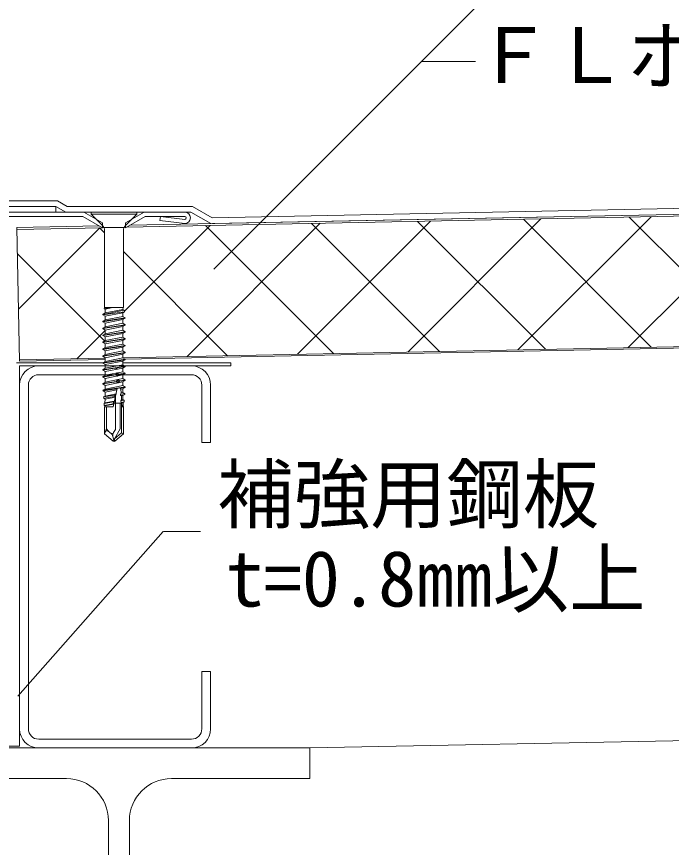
# Model space of a CAD drawing. Units: millimetres, scale not verified. Extents: x -675 to 675, y -471 to 460.
# Drawn here: x 272.7 to 444, y -87.8 to 129.7 of the extents above; entities that cross this region are included whole.
import ezdxf
from ezdxf.enums import TextEntityAlignment as Align

# ---------------------------------------------------------------- set-up
doc = ezdxf.new("R2010")
doc.units = ezdxf.units.MM
doc.header["$LTSCALE"] = 5
for name, color, linetype, lineweight in [('1-3_断熱材', 7, 'Continuous', 9), ('1-4_リベットルーフ', 7, 'Continuous', 9), ('1-5_ＦＬ鋼板・ディスク', 7, 'Continuous', 9), ('1-6_アンカー類', 7, 'Continuous', 9), ('1-8_下地など', 7, 'Continuous', 9), ('1-9_下地鋼板', 7, 'Continuous', 9), ('E-0', 7, 'Continuous', 9)]:
    doc.layers.add(name, color=color, linetype=linetype, lineweight=lineweight)
doc.styles.add('ＭＳ ゴシック', font='')
doc.styles.get('ＭＳ ゴシック').set_extended_font_data('MS Gothic')

msp = doc.modelspace()

# ---------------------------------------------------------------- linework, layer by layer
at = {"layer": '1-3_断熱材'}
for p, q in [((301.447, 74.541), (499.842, 78.509)), ((302.344, 75.06), (499.832, 79.009)), ((346.173, 41.279), (381.027, 76.133)), ((375.035, 41.856), (409.889, 76.71)), ((403.896, 42.434), (438.75, 77.288)), ((405.3, 76.619), (438.787, 43.131)), ((432.758, 43.011), (467.612, 77.865)), ((433.03, 77.173), (466.517, 43.686)), ((272.705, 74.467), (294.278, 74.898)), ((273.405, 39.474), (272.705, 74.467)), ((272.715, 73.967), (295.115, 74.415)), ((273.133, 53.092), (294.443, 74.401)), ((294.381, 74.4), (295.711, 73.07)), ((295.171, 74.416), (295.54, 74.423)), ((300.853, 74.53), (301.171, 74.536)), ((300.882, 52.556), (323.304, 74.979)), ((317.312, 40.702), (352.166, 75.556)), ((322.111, 74.955), (355.598, 41.468)), ((349.841, 75.509), (383.328, 42.022)), ((377.57, 76.064), (411.057, 42.577)), ((272.841, 67.656), (295.724, 44.773)), ((300.631, 68.15), (327.868, 40.913)), ((288.45, 40.125), (295.871, 47.546)), ((300.471, 40.365), (499.825, 44.352)), ((301.003, 40.026), (499.832, 44.002)), ((273.398, 39.824), (295.871, 40.273)), ((273.405, 39.474), (295.871, 39.923))]:
    msp.add_line(p, q, dxfattribs=at)
at = {"layer": '1-4_リベットルーフ'}
for p, q in [((283.347, 81.482), (244.617, 81.482)), ((283.347, 81.482), (285.945, 79.982)), ((323.876, 76.99), (499.802, 80.509)), ((238.559, 79.982), (282.945, 79.982)), ((282.945, 78.482), (238.559, 78.482)), ((282.945, 79.982), (282.945, 78.482)), ((282.945, 79.982), (285.544, 78.482)), ((285.544, 78.482), (316.671, 78.482)), ((285.945, 79.982), (318.694, 79.982)), ((318.694, 79.982), (323.876, 76.99)), ((323.906, 75.491), (499.832, 79.009))]:
    msp.add_line(p, q, dxfattribs=at)
msp.add_lwpolyline([(316.671, 78.482), (318.292, 78.482), (323.515, 75.467)], dxfattribs=at)
at = {"layer": '1-5_ＦＬ鋼板・ディスク'}
for p, q in [((238.559, 78.482), (316.671, 78.482)), ((295.171, 75.653), (290.27, 78.482)), ((301.171, 75.653), (306.073, 78.482)), ((238.559, 77.382), (289.975, 77.382)), ((295.171, 74.382), (289.975, 77.382)), ((301.171, 74.382), (306.367, 77.382)), ((306.367, 77.382), (316.671, 77.382)), ((310.306, 77.374), (310.171, 76.282)), ((316.671, 75.482), (310.171, 76.282)), ((316.717, 76.585), (310.306, 77.374)), ((295.171, 75.653), (295.171, 74.382)), ((301.171, 75.653), (301.171, 74.382))]:
    msp.add_line(p, q, dxfattribs=at)
for radius, start in [(1.5, 270), (0.4, 276.59439)]:
    msp.add_arc((316.671, 76.982), radius, start, 90, dxfattribs=at)
at = {"layer": '1-6_アンカー類'}
for p, q in [((292.171, 78.482), (304.171, 78.482)), ((292.171, 78.482), (292.171, 77.982)), ((292.171, 77.982), (295.125, 75.028)), ((304.171, 77.982), (301.217, 75.028)), ((300.631, 74.442), (295.711, 74.442)), ((295.711, 73.614), (295.711, 53.482)), ((300.631, 73.614), (300.631, 53.482)), ((300.815, 52.804), (295.221, 51.722)), ((300.921, 52.412), (295.221, 51.622)), ((295.633, 53.195), (295.822, 53.086)), ((300.631, 53.482), (295.711, 53.482)), ((297.854, 53.482), (295.822, 53.086)), ((295.822, 53.086), (295.857, 52.089)), ((295.857, 52.089), (300.517, 52.976)), ((300.921, 52.412), (300.488, 52.162)), ((300.534, 53.482), (300.517, 52.976)), ((295.221, 51.622), (295.871, 51.247)), ((301.121, 50.817), (295.221, 49.912)), ((301.121, 50.717), (295.221, 49.812)), ((300.488, 52.162), (295.871, 51.247)), ((295.871, 51.247), (295.871, 50.288)), ((295.871, 50.288), (300.471, 51.193)), ((300.471, 50.342), (295.871, 49.437)), ((300.488, 52.162), (300.471, 51.672)), ((300.471, 51.672), (300.471, 51.193)), ((301.121, 50.717), (300.471, 50.342)), ((300.471, 50.342), (300.471, 49.383)), ((295.221, 49.812), (295.871, 49.437)), ((301.121, 49.007), (295.221, 48.102)), ((301.121, 48.907), (295.221, 48.002)), ((295.221, 48.002), (295.871, 47.627)), ((295.871, 49.437), (295.871, 48.478)), ((295.871, 48.478), (300.471, 49.383)), ((300.471, 48.532), (295.871, 47.627)), ((301.121, 48.907), (300.471, 48.532)), ((300.471, 48.532), (300.471, 47.573)), ((301.121, 47.197), (295.221, 46.292)), ((301.121, 47.097), (295.221, 46.192)), ((295.221, 46.192), (295.871, 45.817)), ((295.871, 47.627), (295.871, 46.668)), ((295.871, 46.668), (300.471, 47.573)), ((300.471, 46.722), (295.871, 45.817)), ((295.871, 45.817), (295.871, 44.858)), ((295.871, 44.858), (300.471, 45.763)), ((301.121, 47.097), (300.471, 46.722)), ((300.471, 46.722), (300.471, 45.763)), ((301.121, 45.387), (295.221, 44.482)), ((301.121, 45.287), (295.221, 44.382)), ((295.221, 44.382), (295.871, 44.007)), ((301.121, 43.577), (295.221, 42.672)), ((300.471, 44.912), (295.871, 44.007)), ((295.871, 44.007), (295.871, 43.048)), ((295.871, 43.048), (300.471, 43.953)), ((301.121, 45.287), (300.471, 44.912)), ((300.471, 44.912), (300.471, 43.953)), ((301.121, 43.477), (295.221, 42.572)), ((295.221, 42.572), (295.871, 42.197)), ((301.121, 41.767), (295.221, 40.862)), ((301.121, 41.667), (295.221, 40.762)), ((300.471, 43.102), (295.871, 42.197)), ((295.871, 42.197), (295.871, 41.238)), ((295.871, 41.238), (300.471, 42.143)), ((301.121, 43.477), (300.471, 43.102)), ((300.471, 43.102), (300.471, 42.143)), ((301.121, 41.667), (300.471, 41.292)), ((295.221, 40.762), (295.871, 40.387)), ((301.121, 39.957), (295.221, 39.052)), ((301.121, 39.857), (295.221, 38.952)), ((300.471, 41.292), (295.871, 40.387)), ((295.871, 40.387), (295.871, 39.428)), ((295.871, 39.428), (300.471, 40.333)), ((300.471, 39.482), (295.871, 38.577)), ((300.471, 41.292), (300.471, 40.333)), ((301.121, 39.857), (300.471, 39.482)), ((300.471, 39.482), (300.471, 38.523)), ((295.221, 38.952), (295.871, 38.577)), ((301.121, 38.147), (295.221, 37.242)), ((301.121, 38.047), (295.221, 37.142)), ((295.221, 37.142), (295.871, 36.767)), ((295.871, 38.577), (295.871, 37.618)), ((295.871, 37.618), (300.471, 38.523)), ((300.471, 37.672), (295.871, 36.767)), ((298.974, 37.482), (298.662, 37.482)), ((298.861, 37.355), (298.846, 37.482)), ((301.121, 38.047), (300.471, 37.672)), ((300.471, 37.672), (300.471, 36.713)), ((298.624, 35.954), (295.221, 35.432)), ((298.636, 35.856), (295.221, 35.332)), ((295.221, 35.332), (295.871, 34.957)), ((295.871, 36.767), (295.871, 35.808)), ((295.871, 35.808), (300.471, 36.713)), ((300.471, 35.862), (295.871, 34.957)), ((295.871, 34.957), (295.871, 33.998)), ((295.871, 33.998), (300.471, 34.903)), ((298.636, 35.856), (298.624, 35.954)), ((299.07, 35.587), (298.972, 36.418)), ((301.121, 36.337), (299.415, 36.076)), ((299.427, 35.977), (299.415, 36.076)), ((301.121, 36.237), (299.427, 35.977)), ((301.121, 36.237), (300.471, 35.862)), ((300.471, 35.862), (300.471, 34.903)), ((298.835, 34.177), (295.221, 33.622)), ((298.846, 34.078), (295.221, 33.522)), ((295.221, 33.522), (295.871, 33.147)), ((295.866, 32.185), (300.471, 33.093)), ((300.471, 34.052), (295.871, 33.147)), ((295.871, 33.147), (295.871, 32.482)), ((298.846, 34.078), (298.835, 34.177)), ((299.28, 33.818), (299.182, 34.649)), ((301.121, 32.717), (299.497, 32.475)), ((301.121, 34.527), (299.626, 34.298)), ((299.638, 34.2), (299.626, 34.298)), ((301.121, 34.427), (299.638, 34.2)), ((301.121, 34.427), (300.471, 34.052)), ((300.471, 34.052), (300.471, 33.093)), ((299.435, 32.466), (295.279, 31.845)), ((299.012, 32.275), (295.294, 31.67)), ((295.294, 31.67), (295.851, 31.349)), ((298.429, 30.589), (295.433, 30.125)), ((295.851, 31.349), (295.834, 30.356)), ((295.834, 30.356), (298.708, 30.92)), ((298.939, 31.947), (295.851, 31.349)), ((295.871, 32.482), (295.866, 32.185)), ((297.937, 27.482), (299.016, 32.29)), ((298.356, 30.263), (298.429, 30.589)), ((298.708, 30.92), (298.429, 30.589)), ((299.74, 32.393), (299.734, 32.476)), ((301.121, 32.617), (299.74, 32.393)), ((299.959, 32.145), (299.74, 32.393)), ((300.031, 31.18), (299.858, 30.81)), ((300.987, 30.985), (299.858, 30.81)), ((299.879, 30.527), (299.858, 30.81)), ((300.962, 30.716), (299.879, 30.527)), ((299.879, 30.527), (300.091, 30.373)), ((300.475, 32.245), (299.959, 32.145)), ((300.031, 31.18), (299.959, 32.145)), ((300.031, 31.18), (300.492, 31.27)), ((300.507, 30.453), (300.091, 30.373)), ((301.121, 32.617), (300.475, 32.245)), ((300.475, 32.245), (300.492, 31.27)), ((300.962, 30.716), (300.507, 30.453)), ((300.507, 30.453), (300.524, 29.442)), ((298.356, 30.263), (295.466, 29.761)), ((295.466, 29.761), (295.82, 29.557)), ((298.029, 28.805), (295.588, 28.404)), ((297.91, 28.273), (295.638, 27.852)), ((295.82, 29.557), (295.802, 28.528)), ((295.802, 28.528), (298.279, 29.007)), ((298.518, 30.072), (295.82, 29.557)), ((297.91, 28.273), (298.029, 28.805)), ((297.91, 28.273), (298.098, 28.2)), ((298.029, 28.805), (298.279, 29.007)), ((298.162, 28.482), (300.232, 28.482)), ((298.356, 30.263), (298.518, 30.072)), ((298.571, 21.629), (298.571, 30.309)), ((299.821, 21.731), (299.821, 28.482)), ((300.166, 29.373), (299.984, 29.125)), ((300.832, 29.265), (299.984, 29.125)), ((300.018, 28.663), (299.984, 29.125)), ((300.79, 28.806), (300.018, 28.663)), ((300.018, 28.663), (300.223, 28.601)), ((300.166, 29.373), (300.091, 30.373)), ((300.166, 29.373), (300.524, 29.442)), ((300.171, 20.69), (300.171, 28.482)), ((300.538, 28.661), (300.223, 28.601)), ((300.3, 27.565), (300.223, 28.601)), ((300.79, 28.806), (300.538, 28.661)), ((300.538, 28.661), (300.556, 27.614)), ((295.638, 27.852), (295.789, 27.765)), ((295.671, 20.457), (295.671, 27.482)), ((295.671, 27.482), (297.937, 27.482)), ((295.789, 27.765), (295.784, 27.482)), ((298.098, 28.2), (295.789, 27.765)), ((296.171, 21.916), (296.171, 27.482)), ((300.3, 27.565), (300.169, 27.482)), ((300.169, 27.482), (300.671, 27.482)), ((300.3, 27.565), (300.556, 27.614)), ((300.677, 27.544), (300.324, 27.482)), ((300.671, 27.482), (300.671, 20.457)), ((296.046, 21.317), (295.671, 20.457)), ((295.671, 20.457), (297.971, 18.527)), ((296.684, 21.174), (297.388, 20.582)), ((297.888, 19.758), (298.171, 18.482)), ((298.076, 20.771), (298.571, 21.629)), ((299.821, 21.731), (298.326, 19.142)), ((300.171, 20.69), (298.326, 19.142)), ((300.671, 20.457), (298.371, 18.527)), ((300.171, 20.69), (300.671, 20.457)), ((298.326, 19.142), (298.171, 18.482)), ((298.326, 19.142), (298.371, 18.527))]:
    msp.add_line(p, q, dxfattribs=at)
for points in [[(292.171, 77.982), (304.171, 77.982), (304.171, 78.482)], [(297.016, 53.482), (295.633, 53.195), (295.711, 53.482)], [(300.921, 52.412), (300.815, 52.804), (300.517, 52.976)], [(295.221, 51.622), (295.221, 51.722), (295.857, 52.089)], [(295.221, 49.812), (295.221, 49.912), (295.871, 50.288)], [(301.121, 50.717), (301.121, 50.817), (300.471, 51.193)], [(295.221, 48.002), (295.221, 48.102), (295.871, 48.478)], [(301.121, 48.907), (301.121, 49.007), (300.471, 49.383)], [(295.221, 46.192), (295.221, 46.292), (295.871, 46.668)], [(301.121, 47.097), (301.121, 47.197), (300.471, 47.573)], [(301.121, 45.287), (301.121, 45.387), (300.471, 45.763)], [(295.221, 44.382), (295.221, 44.482), (295.871, 44.858)], [(301.121, 43.477), (301.121, 43.577), (300.471, 43.953)], [(295.221, 42.572), (295.221, 42.672), (295.871, 43.048)], [(301.121, 41.667), (301.121, 41.767), (300.471, 42.143)], [(295.221, 40.762), (295.221, 40.862), (295.871, 41.238)], [(295.221, 38.952), (295.221, 39.052), (295.871, 39.428)], [(301.121, 39.857), (301.121, 39.957), (300.471, 40.333)], [(295.221, 37.142), (295.221, 37.242), (295.871, 37.618)], [(298.974, 37.482), (298.861, 37.355), (298.662, 37.482)], [(301.121, 38.047), (301.121, 38.147), (300.471, 38.523)], [(295.221, 35.332), (295.221, 35.432), (295.871, 35.808)], [(299.415, 36.076), (298.972, 36.418), (298.624, 35.954)], [(298.636, 35.856), (299.07, 35.587), (299.427, 35.977)], [(301.121, 36.237), (301.121, 36.337), (300.471, 36.713)], [(301.121, 34.427), (301.121, 34.527), (300.471, 34.903)], [(295.221, 33.522), (295.221, 33.622), (295.871, 33.998)], [(299.626, 34.298), (299.182, 34.649), (298.835, 34.177)], [(298.846, 34.078), (299.28, 33.818), (299.638, 34.2)], [(301.121, 32.617), (301.121, 32.717), (300.471, 33.093)], [(295.294, 31.67), (295.279, 31.845), (295.866, 32.185)], [(300.962, 30.716), (300.987, 30.985), (300.492, 31.27)], [(295.466, 29.761), (295.433, 30.125), (295.834, 30.356)], [(295.638, 27.852), (295.588, 28.404), (295.802, 28.528)], [(300.79, 28.806), (300.832, 29.265), (300.524, 29.442)], [(300.671, 27.482), (300.677, 27.544), (300.556, 27.614)], [(297.971, 18.527), (298.171, 18.482), (298.371, 18.527)]]:
    msp.add_lwpolyline(points, dxfattribs=at)
for centre, radius, start, end in [((293.711, 73.614), 2, 0, 45), ((302.631, 73.614), 2, 135, 180), ((299.621, 31.432), 1.05, 83.83722, 125.22981), ((294.671, 21.916), 1.5, 336.44554, 0), ((297.671, 22.303), 1.5, 180, 230), ((296.362, 20.791), 0.5, 50, 156.44554), ((297.643, 21.021), 0.5, 230, 330), ((296.424, 19.433), 1.5, 12.5, 50), ((299.369, 20.01), 1.5, 150, 192.5)]:
    msp.add_arc(centre, radius, start, end, dxfattribs=at)
at = {"layer": '1-8_下地など'}
for p, q in [((318.462, 38.227), (278.459, 38.227)), ((318.462, 35.93), (278.459, 35.93)), ((273.461, -56.772), (273.461, 33.226)), ((275.759, 33.226), (275.759, -56.772)), ((321.16, 33.226), (321.16, 18.226)), ((321.16, -41.772), (323.458, -41.772)), ((321.16, -56.772), (321.16, -41.772)), ((323.458, -56.772), (323.458, -41.772)), ((278.457, -59.473), (318.462, -59.473)), ((501.632, -58.729), (349.46, -61.772)), ((278.457, -61.772), (318.462, -61.772)), ((285.71, -69.772), (249.46, -69.772)), ((313.21, -69.772), (349.46, -69.772)), ((296.71, -80.772), (296.71, -242.772)), ((302.21, -80.772), (302.21, -242.772))]:
    msp.add_line(p, q, dxfattribs=at)
for points in [[(323.458, 33.226), (323.458, 18.226), (321.16, 18.226)], [(249.46, -61.772), (349.46, -61.772), (349.46, -69.772)]]:
    msp.add_lwpolyline(points, dxfattribs=at)
for centre, radius, start, end in [((278.459, 33.226), 5, 90, 180), ((318.462, 33.226), 5, 0, 90), ((278.459, 33.226), 2.7, 90, 180), ((318.462, 33.226), 2.7, 0, 90), ((278.459, -56.772), 5, 180, 270), ((278.459, -56.772), 2.7, 180, 269.91386), ((318.462, -56.772), 5, 270, 0), ((318.462, -56.772), 2.7, 270.08615, 0), ((285.71, -80.772), 11, 0, 90), ((313.21, -80.772), 11, 90, 180)]:
    msp.add_arc(centre, radius, start, end, dxfattribs=at)
at = {"layer": '1-9_下地鋼板'}
for p, q in [((295.221, 39.027), (272.659, 39.027)), ((273.459, -61.273), (273.459, 38.227)), ((295.871, 38.227), (273.459, 38.227)), ((328.759, 39.027), (300.471, 39.027)), ((328.759, 38.227), (300.983, 38.227)), ((328.759, 39.027), (328.759, 38.227)), ((215.473, -61.273), (273.459, -61.273))]:
    msp.add_line(p, q, dxfattribs=at)
at = {"layer": 'E-0'}
for p, q in [((324.309, 63.587), (418.072, 157.349)), ((392.751, 117.886), (378.609, 117.886)), ((311.026, -5.067), (272.977, -48.181)), ((320.784, -5.067), (311.157, -5.067))]:
    msp.add_line(p, q, dxfattribs=at)

# ---------------------------------------------------------------- texts
at = {"layer": 'E-0', "style": 'ＭＳ ゴシック'}
for s, p in [('ＦＬボードＮＰ', (392.751, 107.886)), ('補強用鋼板', (325.208, -7.075)), ('t=0.8㎜以上', (327.39, -29.136))]:
    msp.add_text(s, height=14.66, dxfattribs=at).set_placement(p, align=Align.BOTTOM_LEFT)

doc.saveas('drawing.dxf')
